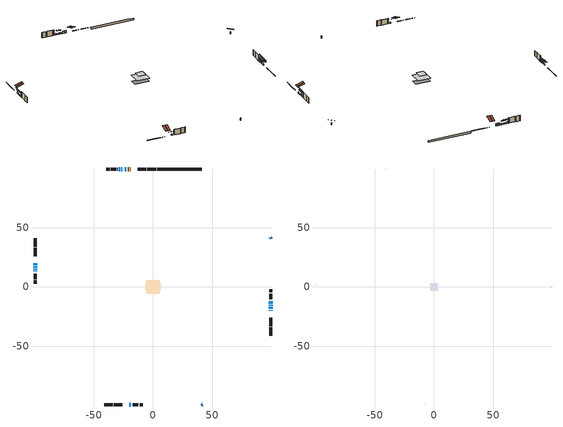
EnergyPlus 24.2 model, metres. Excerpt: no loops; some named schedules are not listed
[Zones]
conditioned space
 floor outside (Floor1 construction): -0.89,-0.89 -0.89,0.89 0.89,0.89 0.89,-0.89 z0.91
 floor adiabatic (AdiabaticFloorConstruction): -5.56,-5.56 -5.56,5.56 5.56,5.56 5.56,-5.56 z3.35
 floor foundation (Slab1 construction): -6.51,-2.94 -6.51,2.94 6.51,2.94 6.51,-2.94 z-0.83
 wall outside (RimJoist1 construction): 2.69,99.97 -4.7,99.97 / -41.41,-99.97 -34.02,-99.97 / -99.97,41.41 -99.97,34.02 / 99.97,-41.41 99.97,-34.02 z0.91:1.21
 wall outside (RimJoist2 construction): -5.63,99.97 -12.72,99.97 / -33.09,-99.97 -26,-99.97 / -99.97,33.09 -99.97,26 / 99.97,-33.09 99.97,-26 z0.91:1.21
 wall outside (AdiabaticWallConstruction 1): -18.76,99.97 -19.36,99.97 / -20.29,99.97 -21.6,99.97 z0.91:2.94
 wall outside (AdiabaticWallConstruction): 99.97,-19.96 99.97,-19.54 / -24.67,99.97 -24.95,99.97 / -99.97,13.87 -99.97,13.49 z0.91:2.13; -19.96,-99.97 -19.04,-99.97 / -22.53,99.97 -23.75,99.97 / -99.97,17.56 -99.97,16.34 / -25.87,99.97 -26.79,99.97 z0.91:1.83; -99.97,19.96 -99.97,18.49 / 99.97,-15.88 99.97,-14.99 / -27.72,99.97 -28.94,99.97 z0.91:2.38; -99.97,15.41 -99.97,14.8 / 99.97,-18.61 99.97,-16.81 z0.91:1.52; 99.97,41.41 99.61,41.77 / 41.41,-99.97 41.77,-99.61 / 99.97,-14.06 99.97,-12.25 z0.91:2.66
 wall outside (Wall1 construction): -29.87,99.97 -30.08,99.97 / -18.12,-99.97 -17.91,-99.97 / -99.97,12.56 -99.97,12.35 / 99.97,-11.33 99.97,-11.12 z0.91:5.79
 wall outside (Wall2 construction): -31.01,99.97 -35.67,99.97 / -16.98,-99.97 -12.32,-99.97 / -99.97,11.42 -99.97,6.76 / 99.97,-10.19 99.97,-5.53 z0.91:5.79
 wall outside (Wall3 construction): -36.6,99.97 -39.47,99.97 / -11.39,-99.97 -8.52,-99.97 / -99.97,5.83 -99.97,2.96 / 99.97,-4.6 99.97,-1.73 z0.91:5.79
 wall foundation (FoundationWall1 construction): 3.62,99.97,-0.83 3.62,99.97,0.91 37.63,99.97,0.91 37.63,99.97,0.62 41.41,99.97,0.62 41.41,99.97,-0.83
 window (WindowConstruction 11): 99.97,-19.96 99.97,-19.54 z0.91:2.13
 window (WindowConstruction 6): -19.96,-99.97 -19.05,-99.97 z0.91:1.82
 window (WindowConstruction 7): -99.97,19.96 -99.97,18.49 z0.91:2.38
 window (WindowConstruction 8): -22.53,99.97 -23.75,99.97 z0.91:1.82
 window (WindowConstruction 9): -99.97,17.56 -99.97,16.34 z0.91:1.82
 window (WindowConstruction 10): -99.97,15.41 -99.97,14.8 z0.91:1.52
 window (WindowConstruction 14): 99.97,-18.61 99.97,-16.81 z0.91:1.52
 window (WindowConstruction 12): -24.68,99.97 -24.95,99.97 z0.91:2.13
 window (WindowConstruction 13): -99.97,13.87 -99.97,13.49 z0.91:2.13
 window (WindowConstruction): 99.97,-15.88 99.97,-14.99 z0.91:2.38
 window (WindowConstruction 1): 99.97,41.41 99.61,41.77 z0.91:2.66
 window (WindowConstruction 2): 41.41,-99.97 41.77,-99.61 z0.91:2.66
 window (WindowConstruction 3): 99.97,-14.06 99.97,-12.26 z0.91:2.66
 window (WindowConstruction 4): -25.88,99.97 -26.79,99.97 z0.91:1.82
 window (WindowConstruction 5): -27.72,99.97 -28.94,99.97 z0.91:2.38
 door (Door): -18.76,99.97 -19.36,99.97 z0.91:2.94
 door (Door 1): -20.29,99.97 -21.6,99.97 z0.91:2.94
 ceiling adiabatic (AdiabaticFloorConstruction): 5.56,-5.56 5.56,5.56 -5.56,5.56 -5.56,-5.56 z3.35
 roof outside (Roof2 construction): -17.84,99.97,5.79 -17.84,93.94,7.8 -16.24,93.94,7.8 -16.24,99.97,5.79; -20.89,-99.97,5.79 -20.89,-93.94,7.8 -22.48,-93.94,7.8 -22.48,-99.97,5.79; -99.97,20.89,5.79 -93.94,20.89,7.8 -93.94,22.48,7.8 -99.97,22.48,5.79; 99.97,-20.89,5.79 93.94,-20.89,7.8 93.94,-22.48,7.8 99.97,-22.48,5.79
attic - vented
 floor to conditioned space (Floor2 construction Reversed): -3.25,-3.25 -3.25,3.25 3.25,3.25 3.25,-3.25 z5.79
 wall outside (Wall4 construction): -40.4,99.97 -40.48,99.97 / -7.59,-99.97 -7.5,-99.97 / -99.97,2.03 -99.97,1.95 / 99.97,-0.8 99.97,-0.71 z0.91:5.79
 roof outside (Roof1 construction): -15.32,99.97,5.79 -15.32,93.65,7.89 -13.65,93.65,7.89 -13.65,99.97,5.79; -23.41,-99.97,5.79 -23.41,-93.65,7.89 -25.07,-93.65,7.89 -25.07,-99.97,5.79; -99.97,23.41,5.79 -93.65,23.41,7.89 -93.65,25.07,7.89 -99.97,25.07,5.79; 99.97,-23.41,5.79 93.65,-23.41,7.89 93.65,-25.07,7.89 99.97,-25.07,5.79
shading: -16.55,-99.97 -22.45,-99.97 -22.45,-100.39 -16.55,-100.39 z4.31; -99.97,16 -99.97,22.45 -100.39,22.45 -100.39,16 z4.87; -23.95,99.97 -22.33,99.97 -22.33,100.39 -23.95,100.39 z2.03; -99.97,13.85 -99.97,20.05 -100.39,20.05 -100.39,13.85 z4.31; -99.97,14.6 -99.97,15.61 -100.39,15.61 -100.39,14.6 z1.72; 99.97,-11.58 99.97,-23.84 100.39,-23.84 100.39,-11.58 z6.75; 99.97,-12.5 99.97,-18.37 100.39,-18.37 100.39,-12.5 z4.87; 97.85,43.53 101.73,39.65 102.03,39.94 98.14,43.82 z5.15; 41.91,-99.47 41.27,-100.12 41.56,-100.41 42.2,-99.76 z2.86; 99.97,-12.05 99.97,-14.26 100.39,-14.26 100.39,-12.05 z2.86; -29.28,99.97 -23.39,99.97 -23.39,100.39 -29.28,100.39 z4.31; -31.43,99.97 -25.23,99.97 -25.23,100.39 -31.43,100.39 z4.87
[Building]
Building 1: Terrain=Suburbs
[Site:Location]
Edmonton Intl AP_AB: Latitude {deg}=53.31; Longitude {deg}=-113.58; Time Zone {hr}=-7; Elevation {m}=723; Keep Site Location Information=Yes
[Site:GroundTemperature:Shallow]
-1.56185, -3.61833, -3.78302, -2.80711, 1.11059, 5.01004, 8.39065, 10.5322, 10.7141, 8.97234, 5.67794, 1.89811
[Site:WaterMainsTemperature]
Calculation Method=Schedule; Temperature Schedule=mains temperature schedule
[Material] Roughness=Rough; Thermal Absorptance=0.9
Name | Thickness {m} | Conductivity {W/m-K} | Density {kg/m3} | Specific Heat {J/kg-K} | Solar Absorptance | Visible Absorptance
asphalt or fiberglass shingles | 0.00635 | 0.162714 | 1121.4 | 1465.45 | 0.4 | 0.4
ceiling loosefill ins | 0.169333 | 0.0480833 | 16.02 | 1046.75 | 0.7 | 0.7
ceiling stud and cavity | 0.1397 | 0.117016 | 65.682 | 1177.47 | 0.7 | 0.7
concrete 4.0 in. | 0.1016 | 1.803125 | 2242.8 | 837.4 | 0.7 | 0.7
concrete 8.0 in. | 0.2032 | 1.803125 | 2242.8 | 837.4 | 0.7 | 0.7
door material | 0.04445 | 0.053851 | 512.64 | 1214.23 | 0.7 | 0.7
door material 1 | 0.04445 | 0.188738 | 512.64 | 1214.23 | 0.7 | 0.7
exterior vertical ins | 0.0436663 | 0.029427 | 32.04 | 1214.23 | 0.7 | 0.7
floor covering | 0.0127 | 0.0433444 | 54.468 | 1339.84 | 0.6 | 0.6
floor rigid ins; rim joist rigid ins; roof rigid ins; wall rigid ins | 0.051816 | 0.029427 | 32.04 | 1214.23 | 0.7 | 0.7
floor rigid ins 1; wall rigid ins 1 | 0.512978 | 0.029427 | 32.04 | 1214.23 | 0.7 | 0.7
floor stud and cavity | 0.1397 | 0.0946526 | 92.3553 | 1139.71 | 0.7 | 0.7
floor stud and cavity 1 | 0.1397 | 1.75129 | 37.0049 | 1207.88 | 0.7 | 0.7
furniture material conditioned space 1 | 0.1524 | 0.115458 | 640.8 | 1214.23 | 0.6 | 0.6
gypsum board | 0.0127 | 0.160291 | 801 | 837.4 | 0.6 | 0.6
gypsum board 1 | 0.0127 | 0.160291 | 801 | 837.4 | 0.7 | 0.7
osb sheathing 0.5 in. | 0.0127 | 0.115458 | 512.64 | 1214.23 | 0.7 | 0.7
osb sheathing 0.75 in. | 0.01905 | 0.115458 | 512.64 | 1214.23 | 0.7 | 0.7
osb sheathing 2.0 in. | 0.0508 | 0.115458 | 512.64 | 1214.23 | 0.7 | 0.7
rim joist stud and cavity | 0.0508 | 0.0405436 | 125.044 | 1163.47 | 0.6 | 0.6
rim joist stud and cavity 1 | 0.0508 | 0.0413573 | 125.044 | 1163.47 | 0.6 | 0.6
roof stud and cavity | 0.2032 | 0.213394 | 78.34581 | 1123.46 | 0.7 | 0.7
wall stud and cavity | 0.1397 | 0.547194 | 139.0536 | 1170.24 | 0.7 | 0.7
wall stud and cavity 1 | 0.1397 | 0.211572 | 139.0536 | 1170.24 | 0.7 | 0.7
wall stud and cavity 2 | 0.1397 | 0.228645 | 139.0536 | 1170.24 | 0.7 | 0.7
wall stud and cavity 3 | 0.0889 | 6.1454 | 50.32683 | 1063.81 | 0.6 | 0.6
wall stud and cavity 4 | 0.0889 | 0.380278 | 52.3479 | 1209.89 | 0.7 | 0.7
wall stud and cavity 5 | 0.0889 | 0.391764 | 83.0341 | 1211.67 | 0.7 | 0.7
wood siding | 0.0254 | 0.102417 | 544.68 | 1172.36 | 0.4 | 0.4
wood siding 1 | 0.00254 | 0.102417 | 544.68 | 1172.36 | 0.4 | 0.4
wood siding 2; wood siding 3; wood siding 4 | 0.0254 | 0.102417 | 544.68 | 1172.36 | 0.7 | 0.7
[WindowMaterial:SimpleGlazingSystem]
Name | U-Factor {W/m2-K} | Solar Heat Gain Coefficient
WindowMaterial | 2.93098 | 0.66
WindowMaterial 1 | 2.97868 | 0.62
WindowMaterial 10 | 5.2601 | 0.67
WindowMaterial 11 | 2.99855 | 0.53
WindowMaterial 2 | 2.88953 | 0.69
WindowMaterial 3 | 3.02581 | 0.51
WindowMaterial 4 | 2.96789 | 0.58
WindowMaterial 5 | 2.961077 | 0.6
WindowMaterial 6 | 2.99685 | 0.54
WindowMaterial 7 | 3.00026 | 0.58
WindowMaterial 8 | 3.30687 | 0.6
WindowMaterial 9 | 5.05796 | 0.63
[Construction]
AdiabaticFloorConstruction: floor stud and cavity 1, floor rigid ins 1, osb sheathing 0.75 in., floor covering
AdiabaticWallConstruction: wood siding 3, wall rigid ins 1, wall stud and cavity 4, gypsum board
AdiabaticWallConstruction 1: wood siding 4, wall rigid ins 1, wall stud and cavity 4, gypsum board
Door: door material
Door 1: door material 1
Floor1 construction: floor stud and cavity, floor rigid ins, osb sheathing 0.75 in., floor covering
Floor2 construction Reversed: gypsum board, ceiling stud and cavity, ceiling loosefill ins
FoundationWall1 construction: concrete 8.0 in., gypsum board 1
furniture construction conditioned space 1: furniture material conditioned space 1
PartitionWallConstruction: gypsum board, wall stud and cavity 5, gypsum board
RimJoist1 construction: wood siding 2, rim joist rigid ins, osb sheathing 2.0 in., rim joist stud and cavity
RimJoist2 construction: wood siding 2, rim joist rigid ins, osb sheathing 2.0 in., rim joist stud and cavity 1
Roof1 construction: asphalt or fiberglass shingles
Roof2 construction: asphalt or fiberglass shingles, roof rigid ins, osb sheathing 0.75 in., roof stud and cavity, gypsum board
Slab1 construction: concrete 4.0 in.
Wall1 construction: wood siding, wall rigid ins, osb sheathing 0.5 in., wall stud and cavity, gypsum board
Wall2 construction: wood siding, wall rigid ins, osb sheathing 0.5 in., wall stud and cavity 1, gypsum board
Wall3 construction: wood siding, wall rigid ins, osb sheathing 0.5 in., wall stud and cavity 2, gypsum board
Wall4 construction: wood siding 1, wall stud and cavity 3
WindowConstruction: WindowMaterial
WindowConstruction 1; WindowConstruction 2: WindowMaterial 1
WindowConstruction 10: WindowMaterial 7
WindowConstruction 11: WindowMaterial 8
WindowConstruction 12: WindowMaterial 9
WindowConstruction 13: WindowMaterial 10
WindowConstruction 14: WindowMaterial 11
WindowConstruction 3: WindowMaterial 2
WindowConstruction 4; WindowConstruction 6: WindowMaterial 3
WindowConstruction 5: WindowMaterial 4
WindowConstruction 7: WindowMaterial 5
WindowConstruction 8; WindowConstruction 9: WindowMaterial 6
[Zone] Multiplier=1; Part of Total Floor Area=Yes
Name | Volume {m3}
attic - vented | 14.4175
conditioned space | 503.9
[Space]
Name | Zone | Volume {m3}
attic - vented 1 | attic - vented | 14.4175
conditioned space 1 | conditioned space | 503.9
[ZoneInfiltration:EffectiveLeakageArea]
infil attic - vented 1: Zone or Space=attic - vented 1; Schedule=Always On Discrete; Effective Air Leakage Area {cm2}=1465.74; Stack Coefficient=0.000485682; Wind Coefficient=1.48901e-05
[ZoneMixing]
whole house fan mix: Zone or Space=attic - vented; Schedule=Always On Continuous; Design Flow Rate Calculation Method=Flow/Zone; Design Flow Rate {m3/s}=0; Source Zone or Space=conditioned space
[SurfaceProperty:ExposedFoundationPerimeter]
Slab1: Exposed Perimeter Calculation Method=TotalExposedPerimeter; Total Exposed Perimeter {m}=37.795
[InternalMass] Zone or ZoneList=conditioned space; Space or SpaceList=conditioned space 1
Name | Construction | Surface Area {m2}
furniture mass conditioned space 1 | furniture construction conditioned space 1 | 81.3239
partition wall mass | PartitionWallConstruction | 203.31
[Lights]
interior lighting: Zone or ZoneList or Space or SpaceList=conditioned space 1; Schedule=interior lighting schedule; Design Level Calculation Method=LightingLevel; Lighting Level {W}=343.2; Return Air Fraction=0; Fraction Radiant=0.6; Fraction Visible=0.2; Fraction Replaceable=1
[People]
occupants: Zone or ZoneList or Space or SpaceList=conditioned space 1; Number of People Schedule=occupants schedule; Number of People Calculation Method=People; Number of People=3; Fraction Radiant=0.314171; Sensible Heat Fraction=0.56303; Activity Level Schedule=occupants activity schedule; Carbon Dioxide Generation Rate {m3/s-W}=0; Enable ASHRAE 55 Comfort Warnings=No; Mean Radiant Temperature Calculation Type=EnclosureAveraged
[ElectricEquipment] Zone or ZoneList or Space or SpaceList=conditioned space 1; Design Level Calculation Method=EquipmentLevel
Name | Schedule | Design Level {W} | Fraction Latent | Fraction Radiant | Fraction Lost
clothes dryer | clothes dryer schedule | 140.772 | 0.015 | 0.081 | 0.85
clothes washer | clothes washer schedule | 32.1985 | 0.03 | 0.162 | 0.7
cooking range | cooking range schedule | 215.147 | 0.08 | 0.432 | 0.2
dishwasher | dishwasher schedule | 66.8632 | 0.3 | 0.18 | 0.4
fridge | fridge schedule | 72.9452 | 0 | 0.6 | 0
mech vent bath fan 0 | mech vent bath fan 0 schedule | 50.2 | 0 | 0 | 1
mech vent bath fan 1 | mech vent bath fan 1 schedule | 50.2 | 0 | 0 | 1
mech vent house fan | mech vent house fan schedule | 0 | 0 | 0 | 1
mech vent house fan cfis | mech vent house fan cfis schedule | 0 | 0 | 0 | 0
mech vent range fan 0 | mech vent range fan 0 schedule | 57 | 0 | 0 | 1
misc plug loads | misc plug loads schedule | 494.7 | 0.045 | 0.513 | 0.1
whole house fan | Always On Discrete | 0 | 0 | 0 | 1
[OtherEquipment] Zone or ZoneList or Space or SpaceList=conditioned space 1; Design Level Calculation Method=EquipmentLevel
Name | Fuel Type | Schedule | Design Level {W} | Fraction Latent | Fraction Radiant | Fraction Lost
clothes dryer 1 | Electricity | clothes dryer schedule | 0 | 0.015 | 0.081 | 0.85
cooking range 1 | Electricity | cooking range schedule | 0 | 0.08 | 0.432 | 0.2
general water use latent | None | general water use schedule | 62.594 | 1 | 0 | 0
general water use sensible | None | general water use schedule | -61.6891 | 0 | 0.6 | 0
mech vent house fan latent load | None | Always On Discrete | 0 | 1 | 0 | 0
mech vent house fan sensible load | None | Always On Discrete | 0 | 0 | 0 | 0
water heater energy adjustment1 | NaturalGas | Always On Discrete | 0.01 | 0 | 0 | 1
[ZoneInfiltration:DesignFlowRate] Zone or ZoneList or Space or SpaceList=conditioned space 1; Schedule=Always On Discrete; Design Flow Rate Calculation Method=Flow/Zone; Design Flow Rate {m3/s}=0
infil flow; natural vent flow; whole house fan flow
[Foundation:Kiva]
Foundation Kiva 1: Initial Indoor Air Temperature {C}=18; Wall Height Above Grade {m}=0.910011; Wall Depth Below Slab {m}=0.2032; Custom Block Material Name 1=exterior vertical ins; Custom Block Depth 1 {m}=1.74001; Custom Block X Position 1 {m}=0.2159; Custom Block Z Position 1 {m}=0
[Foundation:Kiva:Settings]
Soil Conductivity {W/m-K}=0.849921; Soil Density {kg/m3}=1842.3; Soil Specific Heat {J/kg-K}=418.7; Ground Solar Absorptivity=0.9; Ground Thermal Absorptivity=0.9; Ground Surface Roughness {m}=0.03; Far-Field Width {m}=40; Deep-Ground Boundary Condition=ZeroFlux; Deep-Ground Depth {m}=40; Minimum Cell Dimension {m}=0.2; Maximum Cell Growth Coefficient=3; Simulation Timestep=Timestep
[Exterior:Lights]
exterior lighting: Schedule=exterior lighting schedule; Design Level {W}=75.6
[Schedule:Constant]
Name | Hourly Value
Always On Continuous; mech vent house fan schedule; mech vent house fan cfis schedule; Always On Discrete | 1
occupants activity schedule | 117.228
fridge schedule | 0
[Schedule:Week:Daily]
interior lighting schedule Week Rule - Jan1-Jan27: interior lighting schedule day, interior lighting schedule day, interior lighting schedule day, interior lighting schedule day, interior lighting schedule day, interior lighting schedule day, interior lighting schedule day, interior lighting schedule default day, interior lighting schedule default day, interior lighting schedule default day, interior lighting schedule default day, interior lighting schedule default day
interior lighting schedule Week Rule - Jan28-Feb3: interior lighting schedule day, interior lighting schedule day, interior lighting schedule day, interior lighting schedule day, interior lighting schedule day 1, interior lighting schedule day 1, interior lighting schedule day 1, interior lighting schedule default day, interior lighting schedule default day, interior lighting schedule default day, interior lighting schedule default day, interior lighting schedule default day
interior lighting schedule Week Rule - Feb4-Feb24: interior lighting schedule day 1, interior lighting schedule day 1, interior lighting schedule day 1, interior lighting schedule day 1, interior lighting schedule day 1, interior lighting schedule day 1, interior lighting schedule day 1, interior lighting schedule default day, interior lighting schedule default day, interior lighting schedule default day, interior lighting schedule default day, interior lighting schedule default day
interior lighting schedule Week Rule - Feb25-Mar3: interior lighting schedule day 1, interior lighting schedule day 1, interior lighting schedule day 1, interior lighting schedule day 1, interior lighting schedule day 2, interior lighting schedule day 2, interior lighting schedule day 2, interior lighting schedule default day, interior lighting schedule default day, interior lighting schedule default day, interior lighting schedule default day, interior lighting schedule default day
interior lighting schedule Week Rule - Mar4-Mar31: interior lighting schedule day 2, interior lighting schedule day 2, interior lighting schedule day 2, interior lighting schedule day 2, interior lighting schedule day 2, interior lighting schedule day 2, interior lighting schedule day 2, interior lighting schedule default day, interior lighting schedule default day, interior lighting schedule default day, interior lighting schedule default day, interior lighting schedule default day
interior lighting schedule Week Rule - Apr1-Apr28: interior lighting schedule day 3, interior lighting schedule day 3, interior lighting schedule day 3, interior lighting schedule day 3, interior lighting schedule day 3, interior lighting schedule day 3, interior lighting schedule day 3, interior lighting schedule default day, interior lighting schedule default day, interior lighting schedule default day, interior lighting schedule default day, interior lighting schedule default day
interior lighting schedule Week Rule - Apr29-May5: interior lighting schedule day 3, interior lighting schedule day 3, interior lighting schedule day 4, interior lighting schedule day 4, interior lighting schedule day 4, interior lighting schedule day 4, interior lighting schedule day 4, interior lighting schedule default day, interior lighting schedule default day, interior lighting schedule default day, interior lighting schedule default day, interior lighting schedule default day
interior lighting schedule Week Rule - May6-May26: interior lighting schedule day 4, interior lighting schedule day 4, interior lighting schedule day 4, interior lighting schedule day 4, interior lighting schedule day 4, interior lighting schedule day 4, interior lighting schedule day 4, interior lighting schedule default day, interior lighting schedule default day, interior lighting schedule default day, interior lighting schedule default day, interior lighting schedule default day
interior lighting schedule Week Rule - May27-Jun2: interior lighting schedule day 4, interior lighting schedule day 4, interior lighting schedule day 4, interior lighting schedule day 4, interior lighting schedule day 4, interior lighting schedule day 5, interior lighting schedule day 5, interior lighting schedule default day, interior lighting schedule default day, interior lighting schedule default day, interior lighting schedule default day, interior lighting schedule default day
interior lighting schedule Week Rule - Jun3-Jun30: interior lighting schedule day 5, interior lighting schedule day 5, interior lighting schedule day 5, interior lighting schedule day 5, interior lighting schedule day 5, interior lighting schedule day 5, interior lighting schedule day 5, interior lighting schedule default day, interior lighting schedule default day, interior lighting schedule default day, interior lighting schedule default day, interior lighting schedule default day
interior lighting schedule Week Rule - Jul1-Jul28: interior lighting schedule day 6, interior lighting schedule day 6, interior lighting schedule day 6, interior lighting schedule day 6, interior lighting schedule day 6, interior lighting schedule day 6, interior lighting schedule day 6, interior lighting schedule default day, interior lighting schedule default day, interior lighting schedule default day, interior lighting schedule default day, interior lighting schedule default day
interior lighting schedule Week Rule - Jul29-Aug4: interior lighting schedule day 6, interior lighting schedule day 6, interior lighting schedule day 6, interior lighting schedule day 7, interior lighting schedule day 7, interior lighting schedule day 7, interior lighting schedule day 7, interior lighting schedule default day, interior lighting schedule default day, interior lighting schedule default day, interior lighting schedule default day, interior lighting schedule default day
interior lighting schedule Week Rule - Aug5-Aug25: interior lighting schedule day 7, interior lighting schedule day 7, interior lighting schedule day 7, interior lighting schedule day 7, interior lighting schedule day 7, interior lighting schedule day 7, interior lighting schedule day 7, interior lighting schedule default day, interior lighting schedule default day, interior lighting schedule default day, interior lighting schedule default day, interior lighting schedule default day
interior lighting schedule Week Rule - Aug26-Sep1: interior lighting schedule day 7, interior lighting schedule day 7, interior lighting schedule day 7, interior lighting schedule day 7, interior lighting schedule day 7, interior lighting schedule day 7, interior lighting schedule day 8, interior lighting schedule default day, interior lighting schedule default day, interior lighting schedule default day, interior lighting schedule default day, interior lighting schedule default day
interior lighting schedule Week Rule - Sep2-Sep29: interior lighting schedule day 8, interior lighting schedule day 8, interior lighting schedule day 8, interior lighting schedule day 8, interior lighting schedule day 8, interior lighting schedule day 8, interior lighting schedule day 8, interior lighting schedule default day, interior lighting schedule default day, interior lighting schedule default day, interior lighting schedule default day, interior lighting schedule default day
interior lighting schedule Week Rule - Sep30-Oct6: interior lighting schedule day 8, interior lighting schedule day 9, interior lighting schedule day 9, interior lighting schedule day 9, interior lighting schedule day 9, interior lighting schedule day 9, interior lighting schedule day 9, interior lighting schedule default day, interior lighting schedule default day, interior lighting schedule default day, interior lighting schedule default day, interior lighting schedule default day
interior lighting schedule Week Rule - Oct7-Oct27: interior lighting schedule day 9, interior lighting schedule day 9, interior lighting schedule day 9, interior lighting schedule day 9, interior lighting schedule day 9, interior lighting schedule day 9, interior lighting schedule day 9, interior lighting schedule default day, interior lighting schedule default day, interior lighting schedule default day, interior lighting schedule default day, interior lighting schedule default day
interior lighting schedule Week Rule - Oct28-Nov3: interior lighting schedule day 9, interior lighting schedule day 9, interior lighting schedule day 9, interior lighting schedule day 9, interior lighting schedule day 10, interior lighting schedule day 10, interior lighting schedule day 10, interior lighting schedule default day, interior lighting schedule default day, interior lighting schedule default day, interior lighting schedule default day, interior lighting schedule default day
interior lighting schedule Week Rule - Nov4-Nov24: interior lighting schedule day 10, interior lighting schedule day 10, interior lighting schedule day 10, interior lighting schedule day 10, interior lighting schedule day 10, interior lighting schedule day 10, interior lighting schedule day 10, interior lighting schedule default day, interior lighting schedule default day, interior lighting schedule default day, interior lighting schedule default day, interior lighting schedule default day
interior lighting schedule Week Rule - Nov25-Dec1: interior lighting schedule day 10, interior lighting schedule day 10, interior lighting schedule day 10, interior lighting schedule day 10, interior lighting schedule day 10, interior lighting schedule day 10, interior lighting schedule day 11, interior lighting schedule default day, interior lighting schedule default day, interior lighting schedule default day, interior lighting schedule default day, interior lighting schedule default day
interior lighting schedule Week Rule - Dec2-Dec31: interior lighting schedule day 11, interior lighting schedule day 11, interior lighting schedule day 11, interior lighting schedule day 11, interior lighting schedule day 11, interior lighting schedule day 11, interior lighting schedule day 11, interior lighting schedule default day, interior lighting schedule default day, interior lighting schedule default day, interior lighting schedule default day, interior lighting schedule default day
occupants schedule Week Rule - Jan1-Dec31: occupants schedule day, occupants schedule day, occupants schedule day, occupants schedule day, occupants schedule day, occupants schedule day, occupants schedule day, occupants schedule default day, occupants schedule default day, occupants schedule default day, occupants schedule default day, occupants schedule default day
clothes dryer schedule Week Rule - Jan1-Dec31: clothes dryer schedule day, clothes dryer schedule day, clothes dryer schedule day, clothes dryer schedule day, clothes dryer schedule day, clothes dryer schedule day, clothes dryer schedule day, clothes dryer schedule default day, clothes dryer schedule default day, clothes dryer schedule default day, clothes dryer schedule default day, clothes dryer schedule default day
clothes washer schedule Week Rule - Jan1-Dec31: clothes washer schedule day, clothes washer schedule day, clothes washer schedule day, clothes washer schedule day, clothes washer schedule day, clothes washer schedule day, clothes washer schedule day, clothes washer schedule default day, clothes washer schedule default day, clothes washer schedule default day, clothes washer schedule default day, clothes washer schedule default day
cooking range schedule Week Rule - Jan1-Dec31: cooking range schedule day, cooking range schedule day, cooking range schedule day, cooking range schedule day, cooking range schedule day, cooking range schedule day, cooking range schedule day, cooking range schedule default day, cooking range schedule default day, cooking range schedule default day, cooking range schedule default day, cooking range schedule default day
dishwasher schedule Week Rule - Jan1-Dec31: dishwasher schedule day, dishwasher schedule day, dishwasher schedule day, dishwasher schedule day, dishwasher schedule day, dishwasher schedule day, dishwasher schedule day, dishwasher schedule default day, dishwasher schedule default day, dishwasher schedule default day, dishwasher schedule default day, dishwasher schedule default day
mech vent bath fan 0 schedule Week Rule - Jan1-Dec31: mech vent bath fan 0 schedule day, mech vent bath fan 0 schedule day, mech vent bath fan 0 schedule day, mech vent bath fan 0 schedule day, mech vent bath fan 0 schedule day, mech vent bath fan 0 schedule day, mech vent bath fan 0 schedule day, mech vent bath fan 0 schedule default day, mech vent bath fan 0 schedule default day, mech vent bath fan 0 schedule default day, mech vent bath fan 0 schedule default day, mech vent bath fan 0 schedule default day
mech vent bath fan 1 schedule Week Rule - Jan1-Dec31: mech vent bath fan 1 schedule day, mech vent bath fan 1 schedule day, mech vent bath fan 1 schedule day, mech vent bath fan 1 schedule day, mech vent bath fan 1 schedule day, mech vent bath fan 1 schedule day, mech vent bath fan 1 schedule day, mech vent bath fan 1 schedule default day, mech vent bath fan 1 schedule default day, mech vent bath fan 1 schedule default day, mech vent bath fan 1 schedule default day, mech vent bath fan 1 schedule default day
mech vent range fan 0 schedule Week Rule - Jan1-Dec31: mech vent range fan 0 schedule day, mech vent range fan 0 schedule day, mech vent range fan 0 schedule day, mech vent range fan 0 schedule day, mech vent range fan 0 schedule day, mech vent range fan 0 schedule day, mech vent range fan 0 schedule day, mech vent range fan 0 schedule default day, mech vent range fan 0 schedule default day, mech vent range fan 0 schedule default day, mech vent range fan 0 schedule default day, mech vent range fan 0 schedule default day
misc plug loads schedule Week Rule - Jan1-Dec31: misc plug loads schedule day, misc plug loads schedule day, misc plug loads schedule day, misc plug loads schedule day, misc plug loads schedule day, misc plug loads schedule day, misc plug loads schedule day, misc plug loads schedule default day, misc plug loads schedule default day, misc plug loads schedule default day, misc plug loads schedule default day, misc plug loads schedule default day
general water use schedule Week Rule - Jan1-Dec31: general water use schedule day, general water use schedule day, general water use schedule day, general water use schedule day, general water use schedule day, general water use schedule day, general water use schedule day, general water use schedule default day, general water use schedule default day, general water use schedule default day, general water use schedule default day, general water use schedule default day
exterior lighting schedule Week Rule - Jan1-Jan27: exterior lighting schedule day, exterior lighting schedule day, exterior lighting schedule day, exterior lighting schedule day, exterior lighting schedule day, exterior lighting schedule day, exterior lighting schedule day, exterior lighting schedule default day, exterior lighting schedule default day, exterior lighting schedule default day, exterior lighting schedule default day, exterior lighting schedule default day
exterior lighting schedule Week Rule - Jan28-Feb3: exterior lighting schedule day, exterior lighting schedule day, exterior lighting schedule day, exterior lighting schedule day, exterior lighting schedule day 1, exterior lighting schedule day 1, exterior lighting schedule day 1, exterior lighting schedule default day, exterior lighting schedule default day, exterior lighting schedule default day, exterior lighting schedule default day, exterior lighting schedule default day
exterior lighting schedule Week Rule - Feb4-Feb24: exterior lighting schedule day 1, exterior lighting schedule day 1, exterior lighting schedule day 1, exterior lighting schedule day 1, exterior lighting schedule day 1, exterior lighting schedule day 1, exterior lighting schedule day 1, exterior lighting schedule default day, exterior lighting schedule default day, exterior lighting schedule default day, exterior lighting schedule default day, exterior lighting schedule default day
exterior lighting schedule Week Rule - Feb25-Mar3: exterior lighting schedule day 1, exterior lighting schedule day 1, exterior lighting schedule day 1, exterior lighting schedule day 1, exterior lighting schedule day 2, exterior lighting schedule day 2, exterior lighting schedule day 2, exterior lighting schedule default day, exterior lighting schedule default day, exterior lighting schedule default day, exterior lighting schedule default day, exterior lighting schedule default day
exterior lighting schedule Week Rule - Mar4-Mar31: exterior lighting schedule day 2, exterior lighting schedule day 2, exterior lighting schedule day 2, exterior lighting schedule day 2, exterior lighting schedule day 2, exterior lighting schedule day 2, exterior lighting schedule day 2, exterior lighting schedule default day, exterior lighting schedule default day, exterior lighting schedule default day, exterior lighting schedule default day, exterior lighting schedule default day
exterior lighting schedule Week Rule - Apr1-Apr28: exterior lighting schedule day 3, exterior lighting schedule day 3, exterior lighting schedule day 3, exterior lighting schedule day 3, exterior lighting schedule day 3, exterior lighting schedule day 3, exterior lighting schedule day 3, exterior lighting schedule default day, exterior lighting schedule default day, exterior lighting schedule default day, exterior lighting schedule default day, exterior lighting schedule default day
exterior lighting schedule Week Rule - Apr29-May5: exterior lighting schedule day 3, exterior lighting schedule day 3, exterior lighting schedule day 4, exterior lighting schedule day 4, exterior lighting schedule day 4, exterior lighting schedule day 4, exterior lighting schedule day 4, exterior lighting schedule default day, exterior lighting schedule default day, exterior lighting schedule default day, exterior lighting schedule default day, exterior lighting schedule default day
exterior lighting schedule Week Rule - May6-May26: exterior lighting schedule day 4, exterior lighting schedule day 4, exterior lighting schedule day 4, exterior lighting schedule day 4, exterior lighting schedule day 4, exterior lighting schedule day 4, exterior lighting schedule day 4, exterior lighting schedule default day, exterior lighting schedule default day, exterior lighting schedule default day, exterior lighting schedule default day, exterior lighting schedule default day
exterior lighting schedule Week Rule - May27-Jun2: exterior lighting schedule day 4, exterior lighting schedule day 4, exterior lighting schedule day 4, exterior lighting schedule day 4, exterior lighting schedule day 4, exterior lighting schedule day 5, exterior lighting schedule day 5, exterior lighting schedule default day, exterior lighting schedule default day, exterior lighting schedule default day, exterior lighting schedule default day, exterior lighting schedule default day
exterior lighting schedule Week Rule - Jun3-Jun30: exterior lighting schedule day 5, exterior lighting schedule day 5, exterior lighting schedule day 5, exterior lighting schedule day 5, exterior lighting schedule day 5, exterior lighting schedule day 5, exterior lighting schedule day 5, exterior lighting schedule default day, exterior lighting schedule default day, exterior lighting schedule default day, exterior lighting schedule default day, exterior lighting schedule default day
[Schedule:Year]
interior lighting schedule: interior lighting schedule Week Rule - Jan1-Jan27, 1, 1, 1, 27, interior lighting schedule Week Rule - Jan28-Feb3, 1, 28, 2, 3, interior lighting schedule Week Rule - Feb4-Feb24, 2, 4, 2, 24, interior lighting schedule Week Rule - Feb25-Mar3, 2, 25, 3, 3, interior lighting schedule Week Rule - Mar4-Mar31, 3, 4, 3, 31, interior lighting schedule Week Rule - Apr1-Apr28, 4, 1, 4, 28, interior lighting schedule Week Rule - Apr29-May5, 4, 29, 5, 5, interior lighting schedule Week Rule - May6-May26, 5, 6, 5, 26, interior lighting schedule Week Rule - May27-Jun2, 5, 27, 6, 2, interior lighting schedule Week Rule - Jun3-Jun30, 6, 3, 6, 30, interior lighting schedule Week Rule - Jul1-Jul28, 7, 1, 7, 28, interior lighting schedule Week Rule - Jul29-Aug4, 7, 29, 8, 4, interior lighting schedule Week Rule - Aug5-Aug25, 8, 5, 8, 25, interior lighting schedule Week Rule - Aug26-Sep1, 8, 26, 9, 1, interior lighting schedule Week Rule - Sep2-Sep29, 9, 2, 9, 29, interior lighting schedule Week Rule - Sep30-Oct6, 9, 30, 10, 6, interior lighting schedule Week Rule - Oct7-Oct27, 10, 7, 10, 27, interior lighting schedule Week Rule - Oct28-Nov3, 10, 28, 11, 3, interior lighting schedule Week Rule - Nov4-Nov24, 11, 4, 11, 24, interior lighting schedule Week Rule - Nov25-Dec1, 11, 25, 12, 1, interior lighting schedule Week Rule - Dec2-Dec31, 12, 2, 12, 31
occupants schedule: occupants schedule Week Rule - Jan1-Dec31, 1, 1, 12, 31
clothes dryer schedule: clothes dryer schedule Week Rule - Jan1-Dec31, 1, 1, 12, 31
clothes washer schedule: clothes washer schedule Week Rule - Jan1-Dec31, 1, 1, 12, 31
cooking range schedule: cooking range schedule Week Rule - Jan1-Dec31, 1, 1, 12, 31
dishwasher schedule: dishwasher schedule Week Rule - Jan1-Dec31, 1, 1, 12, 31
mech vent bath fan 0 schedule: mech vent bath fan 0 schedule Week Rule - Jan1-Dec31, 1, 1, 12, 31
mech vent bath fan 1 schedule: mech vent bath fan 1 schedule Week Rule - Jan1-Dec31, 1, 1, 12, 31
mech vent range fan 0 schedule: mech vent range fan 0 schedule Week Rule - Jan1-Dec31, 1, 1, 12, 31
misc plug loads schedule: misc plug loads schedule Week Rule - Jan1-Dec31, 1, 1, 12, 31
general water use schedule: general water use schedule Week Rule - Jan1-Dec31, 1, 1, 12, 31
exterior lighting schedule: exterior lighting schedule Week Rule - Jan1-Jan27, 1, 1, 1, 27, exterior lighting schedule Week Rule - Jan28-Feb3, 1, 28, 2, 3, exterior lighting schedule Week Rule - Feb4-Feb24, 2, 4, 2, 24, exterior lighting schedule Week Rule - Feb25-Mar3, 2, 25, 3, 3, exterior lighting schedule Week Rule - Mar4-Mar31, 3, 4, 3, 31, exterior lighting schedule Week Rule - Apr1-Apr28, 4, 1, 4, 28, exterior lighting schedule Week Rule - Apr29-May5, 4, 29, 5, 5, exterior lighting schedule Week Rule - May6-May26, 5, 6, 5, 26, exterior lighting schedule Week Rule - May27-Jun2, 5, 27, 6, 2, exterior lighting schedule Week Rule - Jun3-Jun30, 6, 3, 6, 30, exterior lighting schedule Week Rule - Jul1-Jul28, 7, 1, 7, 28, exterior lighting schedule Week Rule - Jul29-Aug4, 7, 29, 8, 4, exterior lighting schedule Week Rule - Aug5-Aug25, 8, 5, 8, 25, exterior lighting schedule Week Rule - Aug26-Sep1, 8, 26, 9, 1, exterior lighting schedule Week Rule - Sep2-Sep29, 9, 2, 9, 29, exterior lighting schedule Week Rule - Sep30-Oct6, 9, 30, 10, 6, exterior lighting schedule Week Rule - Oct7-Oct27, 10, 7, 10, 27, exterior lighting schedule Week Rule - Oct28-Nov3, 10, 28, 11, 3, exterior lighting schedule Week Rule - Nov4-Nov24, 11, 4, 11, 24, exterior lighting schedule Week Rule - Nov25-Dec1, 11, 25, 12, 1, exterior lighting schedule Week Rule - Dec2-Dec31, 12, 2, 12, 31
[Schedule:Compact]
mains temperature schedule: Through: 01/01, For: AllDays, Until: 24:00, 3.97167, Through: 01/02, For: AllDays, Until: 24:00, 3.90778, Through: 01/03, For: AllDays, Until: 24:00, 3.84556, Through: 01/04, For: AllDays, Until: 24:00, 3.78389, Through: 01/05, For: AllDays, Until: 24:00, 3.72278, Through: 01/06, For: AllDays, Until: 24:00, 3.66278, Through: 01/07, For: AllDays, Until: 24:00, 3.60389, Through: 01/08, For: AllDays, Until: 24:00, 3.54556, Through: 01/09, For: AllDays, Until: 24:00, 3.48833, Through: 01/10, For: AllDays, Until: 24:00, 3.43167, Through: 01/11, For: AllDays, Until: 24:00, 3.37611, Through: 01/12, For: AllDays, Until: 24:00, 3.32167, Through: 01/13, For: AllDays, Until: 24:00, 3.26833, Through: 01/14, For: AllDays, Until: 24:00, 3.21556, Through: 01/15, For: AllDays, Until: 24:00, 3.16444, Through: 01/16, For: AllDays, Until: 24:00, 3.11389, Through: 01/17, For: AllDays, Until: 24:00, 3.06444, Through: 01/18, For: AllDays, Until: 24:00, 3.01611, Through: 01/19, For: AllDays, Until: 24:00, 2.96889, Through: 01/20, For: AllDays, Until: 24:00, 2.92278, Through: 01/21, For: AllDays, Until: 24:00, 2.87722, Through: 01/22, For: AllDays, Until: 24:00, 2.83333, Through: 01/23, For: AllDays, Until: 24:00, 2.79056, Through: 01/24, For: AllDays, Until: 24:00, 2.74889, Through: 01/25, For: AllDays, Until: 24:00, 2.70833, Through: 01/26, For: AllDays, Until: 24:00, 2.66889, Through: 01/27, For: AllDays, Until: 24:00, 2.63056, Through: 01/28, For: AllDays, Until: 24:00, 2.59333, Through: 01/29, For: AllDays, Until: 24:00, 2.55778, Through: 01/30, For: AllDays, Until: 24:00, 2.52278, Through: 01/31, For: AllDays, Until: 24:00, 2.48944, Through: 02/01, For: AllDays, Until: 24:00, 2.45722, Through: 02/02, For: AllDays, Until: 24:00, 2.42611, Through: 02/03, For: AllDays, Until: 24:00, 2.39667, Through: 02/04, For: AllDays, Until: 24:00, 2.36833, Through: 02/05, For: AllDays, Until: 24:00, 2.34111, Through: 02/06, For: AllDays, Until: 24:00, 2.315, Through: 02/07, For: AllDays, Until: 24:00, 2.29056, Through: 02/08, For: AllDays, Until: 24:00, 2.26722, Through: 02/09, For: AllDays, Until: 24:00, 2.245, Through: 02/10, For: AllDays, Until: 24:00, 2.22444, Through: 02/11, For: AllDays, Until: 24:00, 2.20444, Through: 02/12, For: AllDays, Until: 24:00, 2.18667, Through: 02/13, For: AllDays, Until: 24:00, 2.17, Through: 02/14, For: AllDays, Until: 24:00, 2.15444, Through: 02/15, For: AllDays, Until: 24:00, 2.14, Through: 02/16, For: AllDays, Until: 24:00, 2.12722, Through: 02/17, For: AllDays, Until: 24:00, 2.11556, Through: 02/18, For: AllDays, Until: 24:00, 2.10556, Through: 02/19, For: AllDays, Until: 24:00, 2.09667, Through: 02/20, For: AllDays, Until: 24:00, 2.08889, Through: 02/21, For: AllDays, Until: 24:00, 2.08278, Through: 02/22, For: AllDays, Until: 24:00, 2.07833, Through: 02/23, For: AllDays, Until: 24:00, 2.07444, Through: 02/24, For: AllDays, Until: 24:00, 2.07278, Through: 02/25, For: AllDays, Until: 24:00, 2.07167, Through: 02/26, For: AllDays, Until: 24:00, 2.07222, Through: 02/27, For: AllDays, Until: 24:00, 2.07444, Through: 02/28, For: AllDays, Until: 24:00, 2.07778, Through: 03/01, For: AllDays, Until: 24:00, 2.08222, Through: 03/02, For: AllDays, Until: 24:00, 2.08833, Through: 03/03, For: AllDays, Until: 24:00, 2.09556, Through: 03/04, For: AllDays, Until: 24:00, 2.10444, Through: 03/05, For: AllDays, Until: 24:00, 2.11444, Through: 03/06, For: AllDays, Until: 24:00, 2.12556, Through: 03/07, For: AllDays, Until: 24:00, 2.13833, Through: 03/08, For: AllDays, Until: 24:00, 2.15278, Through: 03/09, For: AllDays, Until: 24:00, 2.16778, Through: 03/10, For: AllDays, Until: 24:00, 2.18444, Through: 03/11, For: AllDays, Until: 24:00, 2.20278, Through: 03/12, For: AllDays, Until: 24:00, 2.22167, Through: 03/13, For: AllDays, Until: 24:00, 2.24278, Through: 03/14, For: AllDays, Until: 24:00, 2.26444, Through: 03/15, For: AllDays, Until: 24:00, 2.28778, Through: 03/16, For: AllDays, Until: 24:00, 2.31222, Through: 03/17, For: AllDays, Until: 24:00, 2.33778, Through: 03/18, For: AllDays, Until: 24:00, 2.365, Through: 03/19, For: AllDays, Until: 24:00, 2.39333, Through: 03/20, For: AllDays, Until: 24:00, 2.42278, Through: 03/21, For: AllDays, Until: 24:00, 2.45389, Through: 03/22, For: AllDays, Until: 24:00, 2.48611, Through: 03/23, For: AllDays, Until: 24:00, 2.51889, Through: 03/24, For: AllDays, Until: 24:00, 2.55389, Through: 03/25, For: AllDays, Until: 24:00, 2.58944, Through: 03/26, For: AllDays, Until: 24:00, 2.62611, Through: 03/27, For: AllDays, Until: 24:00, 2.66444, Through: 03/28, For: AllDays, Until: 24:00, 2.70389, Through: 03/29, For: AllDays, Until: 24:00, 2.74389, Through: 03/30, For: AllDays, Until: 24:00, 2.78556, Through: 03/31, For: AllDays, Until: 24:00, 2.82833, Through: 04/01, For: AllDays, Until: 24:00, 2.87222, Through: 04/02, For: AllDays, Until: 24:00, 2.91722, Through: 04/03, For: AllDays, Until: 24:00, 2.96333, Through: 04/04, For: AllDays, Until: 24:00, 3.01056, Through: 04/05, For: AllDays, Until: 24:00, 3.05889, Through: 04/06, For: AllDays, Until: 24:00, 3.10833, Through: 04/07, For: AllDays, Until: 24:00, 3.15833, Through: 04/08, For: AllDays, Until: 24:00, 3.21, Through: 04/09, For: AllDays, Until: 24:00, 3.26222, Through: 04/10, For: AllDays, Until: 24:00, 3.31556, Through: 04/11, For: AllDays, Until: 24:00, 3.37, Through: 04/12, For: AllDays, Until: 24:00, 3.42556, Through: 04/13, For: AllDays, Until: 24:00, 3.48167, Through: 04/14, For: AllDays, Until: 24:00, 3.53889, Through: 04/15, For: AllDays, Until: 24:00, 3.59722, Through: 04/16, For: AllDays, Until: 24:00, 3.65611, Through: 04/17, For: AllDays, Until: 24:00, 3.71611, Through: 04/18, For: AllDays, Until: 24:00, 3.77667, Through: 04/19, For: AllDays, Until: 24:00, 3.83833, Through: 04/20, For: AllDays, Until: 24:00, 3.90111, Through: 04/21, For: AllDays, Until: 24:00, 3.96444, Through: 04/22, For: AllDays, Until: 24:00, 4.02833, Through: 04/23, For: AllDays, Until: 24:00, 4.09333, Through: 04/24, For: AllDays, Until: 24:00, 4.15889, Through: 04/25, For: AllDays, Until: 24:00, 4.225, Through: 04/26, For: AllDays, Until: 24:00, 4.29222, Through: 04/27, For: AllDays, Until: 24:00, 4.36, Through: 04/28, For: AllDays, Until: 24:00, 4.42833, Through: 04/29, For: AllDays, Until: 24:00, 4.49722, Through: 04/30, For: AllDays, Until: 24:00, 4.56667, Through: 05/01, For: AllDays, Until: 24:00, 4.63722, Through: 05/02, For: AllDays, Until: 24:00, 4.70833, Through: 05/03, For: AllDays, Until: 24:00, 4.77944, Through: 05/04, For: AllDays, Until: 24:00, 4.85167, Through: 05/05, For: AllDays, Until: 24:00, 4.92389, Through: 05/06, For: AllDays, Until: 24:00, 4.99722, Through: 05/07, For: AllDays, Until: 24:00, 5.07056, Through: 05/08, For: AllDays, Until: 24:00, 5.145, Through: 05/09, For: AllDays, Until: 24:00, 5.21944, Through: 05/10, For: AllDays, Until: 24:00, 5.29389, Through: 05/11, For: AllDays, Until: 24:00, 5.36944, Through: 05/12, For: AllDays, Until: 24:00, 5.445, Through: 05/13, For: AllDays, Until: 24:00, 5.52111, Through: 05/14, For: AllDays, Until: 24:00, 5.59722, Through: 05/15, For: AllDays, Until: 24:00, 5.67389, Through: 05/16, For: AllDays, Until: 24:00, 5.75056, Through: 05/17, For: AllDays, Until: 24:00, 5.82778, Through: 05/18, For: AllDays, Until: 24:00, 5.90556, Through: 05/19, For: AllDays, Until: 24:00, 5.98278, Through: 05/20, For: AllDays, Until: 24:00, 6.06056, Through: 05/21, For: AllDays, Until: 24:00, 6.13889, Through: 05/22, For: AllDays, Until: 24:00, 6.21667, Through: 05/23, For: AllDays, Until: 24:00, 6.295, Through: 05/24, For: AllDays, Until: 24:00, 6.37333, Through: 05/25, For: AllDays, Until: 24:00, 6.45222, Through: 05/26, For: AllDays, Until: 24:00, 6.53056, Through: 05/27, For: AllDays, Until: 24:00, 6.60889, Through: 05/28, For: AllDays, Until: 24:00, 6.68778, Through: 05/29, For: AllDays, Until: 24:00, 6.76611, Through: 05/30, For: AllDays, Until: 24:00, 6.84444, Through: 05/31, For: AllDays, Until: 24:00, 6.92278, Through: 06/01, For: AllDays, Until: 24:00, 7.00111, Through: 06/02, For: AllDays, Until: 24:00, 7.07944, Through: 06/03, For: AllDays, Until: 24:00, 7.15778, Through: 06/04, For: AllDays, Until: 24:00, 7.23556, Through: 06/05, For: AllDays, Until: 24:00, 7.31333, Through: 06/06, For: AllDays, Until: 24:00, 7.39056, Through: 06/07, For: AllDays, Until: 24:00, 7.46833, Through: 06/08, For: AllDays, Until: 24:00, 7.545, Through: 06/09, For: AllDays, Until: 24:00, 7.62222, Through: 06/10, For: AllDays, Until: 24:00, 7.69833, Through: 06/11, For: AllDays, Until: 24:00, 7.775, Through: 06/12, For: AllDays, Until: 24:00, 7.85056, Through: 06/13, For: AllDays, Until: 24:00, 7.92611, Through: 06/14, For: AllDays, Until: 24:00, 8.00111, Through: 06/15, For: AllDays, Until: 24:00, 8.07611, Through: 06/16, For: AllDays, Until: 24:00, 8.15056, Through: 06/17, For: AllDays, Until: 24:00, 8.22389, Through: 06/18, For: AllDays, Until: 24:00, 8.29778, Through: 06/19, For: AllDays, Until: 24:00, 8.37056, Through: 06/20, For: AllDays, Until: 24:00, 8.44278, Through: 06/21, For: AllDays, Until: 24:00, 8.51444, Through: 06/22, For: AllDays, Until: 24:00, 8.58611, Through: 06/23, For: AllDays, Until: 24:00, 8.65667, Through: 06/24, For: AllDays, Until: 24:00, 8.72667, Through: 06/25, For: AllDays, Until: 24:00, 8.79611, Through: 06/26, For: AllDays, Until: 24:00, 8.865, Through: 06/27, For: AllDays, Until: 24:00, 8.93333, Through: 06/28, For: AllDays, Until: 24:00, 9.00056, Through: 06/29, For: AllDays, Until: 24:00, 9.06778, Through: 06/30, For: AllDays, Until: 24:00, 9.13333, Through: 07/01, For: AllDays, Until: 24:00, 9.19889, Through: 07/02, For: AllDays, Until: 24:00, 9.26333, Through: 07/03, For: AllDays, Until: 24:00, 9.32722, Through: 07/04, For: AllDays, Until: 24:00, 9.39056, Through: 07/05, For: AllDays, Until: 24:00, 9.45278, Through: 07/06, For: AllDays, Until: 24:00, 9.51389, Through: 07/07, For: AllDays, Until: 24:00, 9.57444, Through: 07/08, For: AllDays, Until: 24:00, 9.63389, Through: 07/09, For: AllDays, Until: 24:00, 9.69278, Through: 07/10, For: AllDays, Until: 24:00, 9.75056, Through: 07/11, For: AllDays, Until: 24:00, 9.80778, Through: 07/12, For: AllDays, Until: 24:00, 9.86333, Through: 07/13, For: AllDays, Until: 24:00, 9.91833, Through: 07/14, For: AllDays, Until: 24:00, 9.97278, Through: 07/15, For: AllDays, Until: 24:00, 10.0256, Through: 07/16, For: AllDays, Until: 24:00, 10.0778, Through: 07/17, For: AllDays, Until: 24:00, 10.1289, Through: 07/18, For: AllDays, Until: 24:00, 10.1789, Through: 07/19, For: AllDays, Until: 24:00, 10.2278, Through: 07/20, For: AllDays, Until: 24:00, 10.2756, Through: 07/21, For: AllDays, Until: 24:00, 10.3222, Through: 07/22, For: AllDays, Until: 24:00, 10.3683, Through: 07/23, For: AllDays, Until: 24:00, 10.4128, Through: 07/24, For: AllDays, Until: 24:00, 10.4561, Through: 07/25, For: AllDays, Until: 24:00, 10.4989, Through: 07/26, For: AllDays, Until: 24:00, 10.54, Through: 07/27, For: AllDays, Until: 24:00, 10.58, Through: 07/28, For: AllDays, Until: 24:00, 10.6189, Through: 07/29, For: AllDays, Until: 24:00, 10.6567, Through: 07/30, For: AllDays, Until: 24:00, 10.6928, Through: 07/31, For: AllDays, Until: 24:00, 10.7283, Through: 08/01, For: AllDays, Until: 24:00, 10.7622, Through: 08/02, For: AllDays, Until: 24:00, 10.7956, Through: 08/03, For: AllDays, Until: 24:00, 10.8272, Through: 08/04, For: AllDays, Until: 24:00, 10.8572, Through: 08/05, For: AllDays, Until: 24:00, 10.8867, Through: 08/06, For: AllDays, Until: 24:00, 10.9144, Through: 08/07, For: AllDays, Until: 24:00, 10.9411, Through: 08/08, For: AllDays, Until: 24:00, 10.9667, Through: 08/09, For: AllDays, Until: 24:00, 10.9906, Through: 08/10, For: AllDays, Until: 24:00, 11.0133, Through: 08/11, For: AllDays, Until: 24:00, 11.035, Through: 08/12, For: AllDays, Until: 24:00, 11.055, Through: 08/13, For: AllDays, Until: 24:00, 11.0739, Through: 08/14, For: AllDays, Until: 24:00, 11.0917, Through: 08/15, For: AllDays, Until: 24:00, 11.1078, Through: 08/16, For: AllDays, Until: 24:00, 11.1228, Through: 08/17, For: AllDays, Until: 24:00, 11.1361, Through: 08/18, For: AllDays, Until: 24:00, 11.1483, Through: 08/19, For: AllDays, Until: 24:00, 11.1594, Through: 08/20, For: AllDays, Until: 24:00, 11.1689, Through: 08/21, For: AllDays, Until: 24:00, 11.1772, Through: 08/22, For: AllDays, Until: 24:00, 11.1844, Through: 08/23, For: AllDays, Until: 24:00, 11.19, Through: 08/24, For: AllDays, Until: 24:00, 11.1939, Through: 08/25, For: AllDays, Until: 24:00, 11.1967, Through: 08/26, For: AllDays, Until: 24:00, 11.1983, Through: 08/27, For: AllDays, Until: 24:00, 11.1983, Through: 08/28, For: AllDays, Until: 24:00, 11.1972, Through: 08/29, For: AllDays, Until: 24:00, 11.195, Through: 08/30, For: AllDays, Until: 24:00, 11.1911, Through: 08/31, For: AllDays, Until: 24:00, 11.1856, Through: 09/01, For: AllDays, Until: 24:00, 11.1789, Through: 09/02, For: AllDays, Until: 24:00, 11.1711, Through: 09/03, For: AllDays, Until: 24:00, 11.1617, Through: 09/04, For: AllDays, Until: 24:00, 11.1511, Through: 09/05, For: AllDays, Until: 24:00, 11.1394, Through: 09/06, For: AllDays, Until: 24:00, 11.1261, Through: 09/07, For: AllDays, Until: 24:00, 11.1111, Through: 09/08, For: AllDays, Until: 24:00, 11.0956, Through: 09/09, For: AllDays, Until: 24:00, 11.0778, Through: 09/10, For: AllDays, Until: 24:00, 11.0594, Through: 09/11, For: AllDays, Until: 24:00, 11.0394, Through: 09/12, For: AllDays, Until: 24:00, 11.0183, Through: 09/13, For: AllDays, Until: 24:00, 10.9961, Through: 09/14, For: AllDays, Until: 24:00, 10.9722, Through: 09/15, For: AllDays, Until: 24:00, 10.9472, Through: 09/16, For: AllDays, Until: 24:00, 10.9206, Through: 09/17, For: AllDays, Until: 24:00, 10.8928, Through: 09/18, For: AllDays, Until: 24:00, 10.8639, Through: 09/19, For: AllDays, Until: 24:00, 10.8339, Through: 09/20, For: AllDays, Until: 24:00, 10.8028, Through: 09/21, For: AllDays, Until: 24:00, 10.77, Through: 09/22, For: AllDays, Until: 24:00, 10.7361, Through: 09/23, For: AllDays, Until: 24:00, 10.7011, Through: 09/24, For: AllDays, Until: 24:00, 10.665, Through: 09/25, For: AllDays, Until: 24:00, 10.6272, Through: 09/26, For: AllDays, Until: 24:00, 10.5889, Through: 09/27, For: AllDays, Until: 24:00, 10.5489, Through: 09/28, For: AllDays, Until: 24:00, 10.5078, Through: 09/29, For: AllDays, Until: 24:00, 10.4661, Through: 09/30, For: AllDays, Until: 24:00, 10.4228, Through: 10/01, For: AllDays, Until: 24:00, 10.3783, Through: 10/02, For: AllDays, Until: 24:00, 10.3328, Through: 10/03, For: AllDays, Until: 24:00, 10.2861, Through: 10/04, For: AllDays, Until: 24:00, 10.2383, Through: 10/05, For: AllDays, Until: 24:00, 10.19, Through: 10/06, For: AllDays, Until: 24:00, 10.14, Through: 10/07, For: AllDays, Until: 24:00, 10.0894, Through: 10/08, For: AllDays, Until: 24:00, 10.0372, Through: 10/09, For: AllDays, Until: 24:00, 9.98444, Through: 10/10, For: AllDays, Until: 24:00, 9.93056, Through: 10/11, For: AllDays, Until: 24:00, 9.87611, Through: 10/12, For: AllDays, Until: 24:00, 9.82, Through: 10/13, For: AllDays, Until: 24:00, 9.76333, Through: 10/14, For: AllDays, Until: 24:00, 9.70611, Through: 10/15, For: AllDays, Until: 24:00, 9.64722, Through: 10/16, For: AllDays, Until: 24:00, 9.58778, Through: 10/17, For: AllDays, Until: 24:00, 9.52778, Through: 10/18, For: AllDays, Until: 24:00, 9.46667, Through: 10/19, For: AllDays, Until: 24:00, 9.40444, Through: 10/20, For: AllDays, Until: 24:00, 9.34167, Through: 10/21, For: AllDays, Until: 24:00, 9.27778, Through: 10/22, For: AllDays, Until: 24:00, 9.21333, Through: 10/23, For: AllDays, Until: 24:00, 9.14833, Through: 10/24, For: AllDays, Until: 24:00, 9.08222, Through: 10/25, For: AllDays, Until: 24:00, 9.01556, Through: 10/26, For: AllDays, Until: 24:00, 8.94833, Through: 10/27, For: AllDays, Until: 24:00, 8.88056, Through: 10/28, For: AllDays, Until: 24:00, 8.81167, Through: 10/29, For: AllDays, Until: 24:00, 8.74222, Through: 10/30, For: AllDays, Until: 24:00, 8.67222, Through: 10/31, For: AllDays, Until: 24:00, 8.60167, Through: 11/01, For: AllDays, Until: 24:00, 8.53056, Through: 11/02, For: AllDays, Until: 24:00, 8.45889, Through: 11/03, For: AllDays, Until: 24:00, 8.38667, Through: 11/04, For: AllDays, Until: 24:00, 8.31389, Through: 11/05, For: AllDays, Until: 24:00, 8.24056, Through: 11/06, For: AllDays, Until: 24:00, 8.16667, Through: 11/07, For: AllDays, Until: 24:00, 8.09278, Through: 11/08, For: AllDays, Until: 24:00, 8.01833, Through: 11/09, For: AllDays, Until: 24:00, 7.94278, Through: 11/10, For: AllDays, Until: 24:00, 7.86778, Through: 11/11, For: AllDays, Until: 24:00, 7.79167, Through: 11/12, For: AllDays, Until: 24:00, 7.71556, Through: 11/13, For: AllDays, Until: 24:00, 7.63944, Through: 11/14, For: AllDays, Until: 24:00, 7.56222, Through: 11/15, For: AllDays, Until: 24:00, 7.48556, Through: 11/16, For: AllDays, Until: 24:00, 7.40833, Through: 11/17, For: AllDays, Until: 24:00, 7.33056, Through: 11/18, For: AllDays, Until: 24:00, 7.25278, Through: 11/19, For: AllDays, Until: 24:00, 7.175, Through: 11/20, For: AllDays, Until: 24:00, 7.09722, Through: 11/21, For: AllDays, Until: 24:00, 7.01889, Through: 11/22, For: AllDays, Until: 24:00, 6.94056, Through: 11/23, For: AllDays, Until: 24:00, 6.86222, Through: 11/24, For: AllDays, Until: 24:00, 6.78389, Through: 11/25, For: AllDays, Until: 24:00, 6.705, Through: 11/26, For: AllDays, Until: 24:00, 6.62667, Through: 11/27, For: AllDays, Until: 24:00, 6.54833, Through: 11/28, For: AllDays, Until: 24:00, 6.46944, Through: 11/29, For: AllDays, Until: 24:00, 6.39111, Through: 11/30, For: AllDays, Until: 24:00, 6.31278, Through: 12/01, For: AllDays, Until: 24:00, 6.23444, Through: 12/02, For: AllDays, Until: 24:00, 6.15611, Through: 12/03, For: AllDays, Until: 24:00, 6.07833, Through: 12/04, For: AllDays, Until: 24:00, 6.00056, Through: 12/05, For: AllDays, Until: 24:00, 5.92278, Through: 12/06, For: AllDays, Until: 24:00, 5.84556, Through: 12/07, For: AllDays, Until: 24:00, 5.76833, Through: 12/08, For: AllDays, Until: 24:00, 5.69111, Through: 12/09, For: AllDays, Until: 24:00, 5.61444, Through: 12/10, For: AllDays, Until: 24:00, 5.53778, Through: 12/11, For: AllDays, Until: 24:00, 5.46222, Through: 12/12, For: AllDays, Until: 24:00, 5.38611, Through: 12/13, For: AllDays, Until: 24:00, 5.31111, Through: 12/14, For: AllDays, Until: 24:00, 5.23611, Through: 12/15, For: AllDays, Until: 24:00, 5.16167, Through: 12/16, For: AllDays, Until: 24:00, 5.08722, Through: 12/17, For: AllDays, Until: 24:00, 5.01389, Through: 12/18, For: AllDays, Until: 24:00, 4.94056, Through: 12/19, For: AllDays, Until: 24:00, 4.86778, Through: 12/20, For: AllDays, Until: 24:00, 4.79556, Through: 12/21, For: AllDays, Until: 24:00, 4.72389, Through: 12/22, For: AllDays, Until: 24:00, 4.65333, Through: 12/23, For: AllDays, Until: 24:00, 4.58278, Through: 12/24, For: AllDays, Until: 24:00, 4.51278, Through: 12/25, For: AllDays, Until: 24:00, 4.44389, Through: 12/26, For: AllDays, Until: 24:00, 4.375, Through: 12/27, For: AllDays, Until: 24:00, 4.30722, Through: 12/28, For: AllDays, Until: 24:00, 4.24, Through: 12/29, For: AllDays, Until: 24:00, 4.17333, Through: 12/30, For: AllDays, Until: 24:00, 4.10778, Through: 12/31, For: AllDays, Until: 24:00, 4.04278
